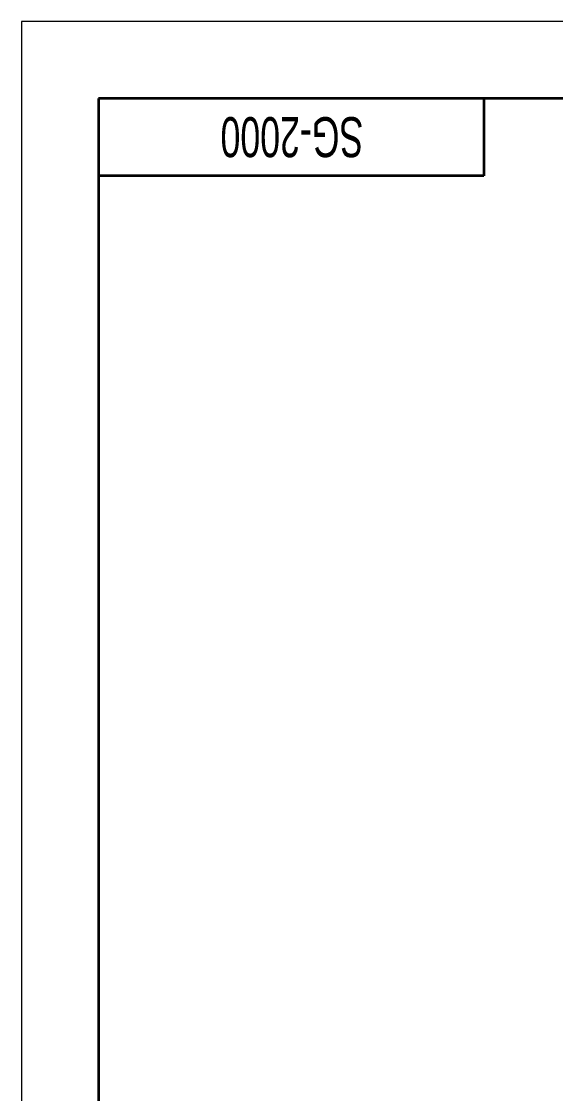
# Model space of a CAD drawing. Header units: millimetres. Extents: x 2746 to 4231, y 4731 to 5781.
# Drawn here: x 2746 to 3093, y 5085 to 5781 of the extents above; entities that cross this region are included whole.
import ezdxf
from ezdxf.enums import TextEntityAlignment as Align

# ---------------------------------------------------------------- set-up
doc = ezdxf.new("R2010")
doc.units = ezdxf.units.MM
for name, color, linetype, lineweight in [('文字层', 3, 'Continuous', 18), ('粗实线层', 7, 'Continuous', 35), ('细实线层', 7, 'Continuous', 18)]:
    doc.layers.add(name, color=color, linetype=linetype, lineweight=lineweight)
doc.styles.add('标准', font='FSGB2312.ttf', dxfattribs={"width": 0.667})

# ---------------------------------------------------------------- blocks, each defined once
blk = doc.blocks.new('A4-国标')
at = {"layer": '粗实线层'}
for p, q in [((-138.5, 95), (-138.5, -95)), ((138.5, 95), (-138.5, 95)), ((-88.5, 95), (-88.5, 85)), ((-88.5, 85), (-138.5, 85))]:
    blk.add_line(p, q, dxfattribs=at)
at = {"layer": '细实线层'}
for p, q in [((148.5, 105), (-148.5, 105)), ((-148.5, 105), (-148.5, -105))]:
    blk.add_line(p, q, dxfattribs=at)
at = {"layer": '文字层', "style": '标准', "width": 0.667}
blk.add_attdef('左上角图纸编号', text='', height=5.19, rotation=180, dxfattribs=at).set_placement((-113.41, 90), align=Align.MIDDLE_CENTER)
for tag, height, p in [('制图签名', 3.63, (18.5, -75)), ('制图日期', 3.63, (38.5, -75)), ('图纸比例', 3.63, (128.77, -74.91)), ('图纸名称', 5.19, (78.5, -79)), ('校核签名', 3.63, (18.5, -83)), ('校核日期', 3.63, (38.5, -83)), ('材料', 3.63, (128.56, -82.62)), ('图纸编号', 3.63, (93.5, -91))]:
    blk.add_attdef(tag, text='', height=height, dxfattribs=at).set_placement(p, align=Align.MIDDLE_CENTER)

msp = doc.modelspace()

# ---------------------------------------------------------------- block references
at = {"lineweight": 18}
ref = msp.add_blockref('A4-国标', (3488.68, 5255.61), dxfattribs=dict(at, xscale=5, yscale=5, zscale=5))
ref.add_attrib('左上角图纸编号', 'SG-2000', dxfattribs={"layer": '文字层', "height": 25.953, "rotation": 180, "style": '标准', "width": 0.667}).set_placement((2921.64, 5705.61), align=Align.MIDDLE_CENTER)

doc.saveas('drawing.dxf')
